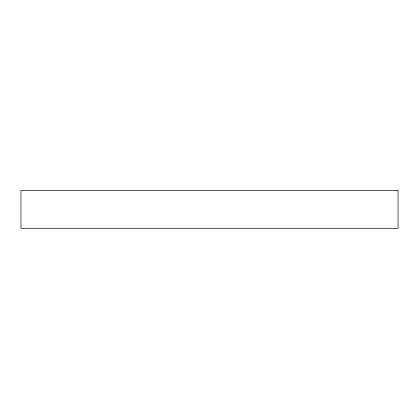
<?xml version="1.0" encoding="UTF-8"?>
<svg xmlns="http://www.w3.org/2000/svg" width="419" height="419" viewBox="0 0 419 419"><rect width="100%" height="100%" fill="white"/><g stroke="black" fill="none" stroke-linecap="round" stroke-linejoin="round"><path stroke-width="0.63" d="M398.05 190.645L20.95 190.645L20.95 228.355L398.05 228.355L398.05 190.645"/></g></svg>
